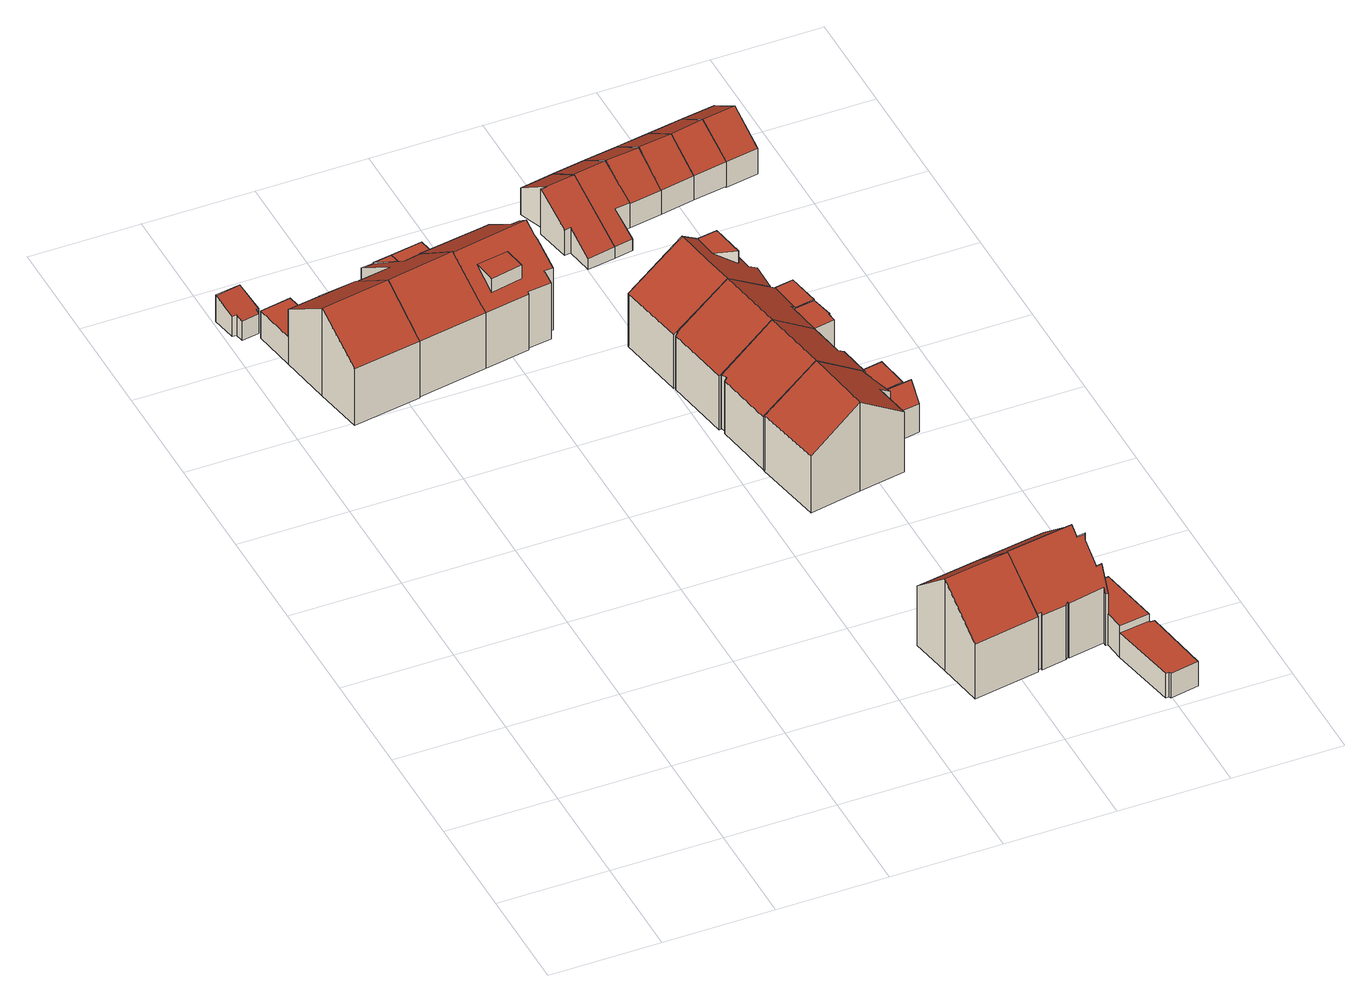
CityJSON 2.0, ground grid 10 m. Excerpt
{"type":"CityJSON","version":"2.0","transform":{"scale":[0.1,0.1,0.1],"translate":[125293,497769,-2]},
"CityObjects":{
"building1":{"type":"Building","attributes":{"b3_dak_type":"slanted","b3_extrusie":0,"b3_h_dak_50p":1.2,"b3_h_dak_70p":1.27,"b3_h_dak_max":1.76,"b3_h_dak_min":0.868,"b3_h_maaiveld":-1.12,"b3_is_glas_dak":false,"b3_kas_warenhuis":false,"b3_mutatie_AHN3_AHN4":false,"b3_mutatie_AHN4_AHN5":false,"b3_n_vlakken":1,"b3_opp_buitenmuur":25.56,"b3_opp_dak_plat":0,"b3_opp_dak_schuin":7.08,"b3_opp_grond":6.91,"b3_opp_scheidingsmuur":0,"b3_rmse_lod12":0.217,"b3_rmse_lod13":0.217,"b3_rmse_lod22":0.11,"b3_succes":true,"b3_t_run":32,"b3_val3dity_lod12":"[]","b3_val3dity_lod13":"[]","b3_val3dity_lod22":"[]","b3_volume_lod12":16.36,"b3_volume_lod13":16.36,"b3_volume_lod22":16.26,"geconstateerd":false,"oorspronkelijkbouwjaar":1973,"rf_force_lod11":false,"status":"Pand in gebruik"},"children":["building1-1"]},
"building1-1":{"type":"BuildingPart","parents":["building1"],"geometry":[{"type":"Solid","lod":"2.2","boundaries":[[[[0,1,2,3,4,5,6,7]],[[8,1,0,9]],[[9,0,7,10]],[[11,2,1,8]],[[10,7,6,12]],[[12,6,5,13]],[[14,3,2,11]],[[15,4,3,14]],[[13,5,4,15]],[[13,15,14,11,8,9,10,12]]]],"semantics":{"surfaces":[{"type":"GroundSurface"},{"type":"WallSurface","on_footprint_edge":true},{"type":"RoofSurface","b3_azimut":173.03,"b3_h_dak_50p":1.26,"b3_h_dak_70p":1.37,"b3_h_dak_max":1.59,"b3_h_dak_min":0.967,"b3_hellingshoek":12.63}],"values":[[0,1,1,1,1,1,1,1,1,2]]}}]},
"building2":{"type":"Building","attributes":{"b3_bag_bag_overlap":0,"b3_bouwlagen":3,"b3_dak_type":"slanted","b3_extrusie":0,"b3_h_dak_50p":6.04,"b3_h_dak_70p":6.8,"b3_h_dak_max":8.64,"b3_h_dak_min":1.59,"b3_h_maaiveld":-1.11,"b3_is_glas_dak":false,"b3_kas_warenhuis":false,"b3_mutatie_AHN3_AHN4":false,"b3_mutatie_AHN4_AHN5":false,"b3_n_vlakken":4,"b3_opp_buitenmuur":86.3,"b3_opp_dak_plat":11.76,"b3_opp_dak_schuin":71.56,"b3_opp_grond":70.47,"b3_opp_scheidingsmuur":147.01,"b3_rmse_lod12":2.56,"b3_rmse_lod13":1.43,"b3_rmse_lod22":0.733,"b3_succes":true,"b3_t_run":50,"b3_val3dity_lod12":"[]","b3_val3dity_lod13":"[]","b3_val3dity_lod22":"[]","b3_volume_lod12":551.19,"b3_volume_lod13":503.26,"b3_volume_lod22":465.34,"geconstateerd":false,"oorspronkelijkbouwjaar":1973,"rf_force_lod11":false,"status":"Pand in gebruik"},"children":["building2-1"]},
"building2-1":{"type":"BuildingPart","parents":["building2"],"geometry":[{"type":"Solid","lod":"2.2","boundaries":[[[[16,17,18,19,20,21,22,23,24,25]],[[26,19,18,27]],[[28,20,19,26]],[[29,25,24,30]],[[31,16,25,29]],[[32,21,20,28]],[[33,22,21,32,34]],[[34,32,27,35]],[[36,17,16,31]],[[37,23,22,33]],[[35,27,18,17,36]],[[30,24,23,37]],[[27,32,28,26]],[[36,31,29,30]],[[30,37,33,34,35,36]]]],"semantics":{"surfaces":[{"type":"GroundSurface"},{"type":"WallSurface","on_footprint_edge":true},{"type":"WallSurface","on_footprint_edge":false},{"type":"RoofSurface","b3_azimut":38.4,"b3_h_dak_50p":1.68,"b3_h_dak_70p":1.68,"b3_h_dak_max":4.41,"b3_h_dak_min":1.67,"b3_hellingshoek":0.241},{"type":"RoofSurface","b3_azimut":170.26,"b3_h_dak_50p":6.43,"b3_h_dak_70p":7.05,"b3_h_dak_max":8.06,"b3_h_dak_min":4.83,"b3_hellingshoek":34.53},{"type":"RoofSurface","b3_azimut":350.27,"b3_h_dak_50p":6.07,"b3_h_dak_70p":6.74,"b3_h_dak_max":8.06,"b3_h_dak_min":4.41,"b3_hellingshoek":34.77}],"values":[[0,1,1,1,1,1,1,2,1,1,1,1,3,4,5]]}}]},
"building3":{"type":"Building","attributes":{"b3_bag_bag_overlap":0,"b3_bouwlagen":3,"b3_dak_type":"slanted","b3_extrusie":0,"b3_h_dak_50p":6,"b3_h_dak_70p":6.78,"b3_h_dak_max":7.9,"b3_h_dak_min":1.48,"b3_h_maaiveld":-1.05,"b3_is_glas_dak":false,"b3_kas_warenhuis":false,"b3_mutatie_AHN3_AHN4":false,"b3_mutatie_AHN4_AHN5":false,"b3_n_vlakken":3,"b3_opp_buitenmuur":92.06,"b3_opp_dak_plat":6.9,"b3_opp_dak_schuin":78.13,"b3_opp_grond":70.52,"b3_opp_scheidingsmuur":146.67,"b3_rmse_lod12":2.5,"b3_rmse_lod13":1.47,"b3_rmse_lod22":0.767,"b3_succes":true,"b3_t_run":49,"b3_val3dity_lod12":"[]","b3_val3dity_lod13":"[]","b3_val3dity_lod22":"[]","b3_volume_lod12":547.83,"b3_volume_lod13":519.89,"b3_volume_lod22":468.59,"geconstateerd":false,"oorspronkelijkbouwjaar":1973,"rf_force_lod11":false,"status":"Pand in gebruik"},"children":["building3-1"]},
"building3-1":{"type":"BuildingPart","parents":["building3"],"geometry":[{"type":"Solid","lod":"2.2","boundaries":[[[[38,39,40,41,42,43,44,45,46,47]],[[29,39,38,48]],[[30,40,39,29]],[[49,43,42,50]],[[50,42,41,51]],[[51,41,40,30]],[[52,47,46,53,54]],[[48,38,47,52]],[[53,46,45,55]],[[55,45,44,56,57]],[[56,44,43,49]],[[54,53,58,59]],[[59,58,57]],[[48,52,30,29]],[[57,58,53,55]],[[59,57,56,49,50,51,30,52,54]]]],"semantics":{"surfaces":[{"type":"GroundSurface"},{"type":"WallSurface","on_footprint_edge":true},{"type":"WallSurface","on_footprint_edge":false},{"type":"RoofSurface","b3_azimut":169.98,"b3_h_dak_50p":6.41,"b3_h_dak_70p":7.07,"b3_h_dak_max":8.05,"b3_h_dak_min":4.86,"b3_hellingshoek":34.59},{"type":"RoofSurface","b3_azimut":296.23,"b3_h_dak_50p":1.74,"b3_h_dak_70p":1.76,"b3_h_dak_max":4.44,"b3_h_dak_min":1.69,"b3_hellingshoek":1.49},{"type":"RoofSurface","b3_azimut":350.73,"b3_h_dak_50p":5.67,"b3_h_dak_70p":6.44,"b3_h_dak_max":8.05,"b3_h_dak_min":1.45,"b3_hellingshoek":35.47}],"values":[[0,1,1,1,1,1,1,1,1,1,1,2,2,3,4,5]]}}]},
"building4":{"type":"Building","attributes":{"b3_bag_bag_overlap":0,"b3_bouwlagen":3,"b3_dak_type":"slanted","b3_extrusie":0,"b3_h_dak_50p":6.32,"b3_h_dak_70p":6.94,"b3_h_dak_max":8.7,"b3_h_dak_min":-0.816,"b3_h_maaiveld":-1.03,"b3_is_glas_dak":false,"b3_kas_warenhuis":false,"b3_mutatie_AHN3_AHN4":false,"b3_mutatie_AHN4_AHN5":false,"b3_n_vlakken":6,"b3_opp_buitenmuur":170.59,"b3_opp_dak_plat":24.54,"b3_opp_dak_schuin":76.25,"b3_opp_grond":74.55,"b3_opp_scheidingsmuur":79.04,"b3_rmse_lod12":2.73,"b3_rmse_lod13":1.51,"b3_rmse_lod22":0.839,"b3_succes":true,"b3_t_run":125,"b3_val3dity_lod12":"[]","b3_val3dity_lod13":"[]","b3_val3dity_lod22":"[]","b3_volume_lod12":593.29,"b3_volume_lod13":531.31,"b3_volume_lod22":494.38,"geconstateerd":false,"oorspronkelijkbouwjaar":1973,"rf_force_lod11":false,"status":"Pand in gebruik"},"children":["building4-1"]},
"building4-1":{"type":"BuildingPart","parents":["building4"],"geometry":[{"type":"Solid","lod":"2.2","boundaries":[[[[46,45,60,61,62,63,64,65,66,67,68,69,70,71,72,73,74,38,75]],[[76,71,70,77]],[[78,72,71,76]],[[55,45,46,79]],[[80,60,45,55]],[[81,82,83]],[[48,38,74,84]],[[85,61,60,80]],[[86,62,61,85]],[[87,63,62,86]],[[88,64,63,87,89]],[[90,75,38,48]],[[91,79,46,75,90]],[[89,87,79,91]],[[84,74,73,92]],[[93,94,95]],[[92,73,72,78]],[[82,81,94,93]],[[96,66,65,97]],[[98,67,66,96]],[[97,65,64,88]],[[99,68,67,98]],[[100,69,68,99]],[[77,70,69,100]],[[79,87,86,85,80,55]],[[90,98,96,97,88,89,91]],[[98,90,48,84,92,78,76,77,100,99],[95,94,81,83]],[[95,83,82,93]]]],"semantics":{"surfaces":[{"type":"GroundSurface"},{"type":"WallSurface","on_footprint_edge":true},{"type":"WallSurface","on_footprint_edge":false},{"type":"RoofSurface","b3_azimut":6.42,"b3_h_dak_50p":1.72,"b3_h_dak_70p":1.73,"b3_h_dak_max":4.53,"b3_h_dak_min":1.71,"b3_hellingshoek":0.413},{"type":"RoofSurface","b3_azimut":349.96,"b3_h_dak_50p":6.2,"b3_h_dak_70p":6.83,"b3_h_dak_max":8.07,"b3_h_dak_min":4.53,"b3_hellingshoek":34.87},{"type":"RoofSurface","b3_azimut":169.87,"b3_h_dak_50p":6.9,"b3_h_dak_70p":7.13,"b3_h_dak_max":8.07,"b3_h_dak_min":4.84,"b3_hellingshoek":34.73},{"type":"RoofSurface","b3_azimut":357.6,"b3_h_dak_50p":6.91,"b3_h_dak_70p":6.92,"b3_h_dak_max":7.07,"b3_h_dak_min":6.89,"b3_hellingshoek":1.26}],"values":[[0,1,1,1,1,2,1,1,1,1,1,1,1,2,1,2,1,2,1,1,1,1,1,1,3,4,5,6]]}}]},
"building5":{"type":"Building","attributes":{"b3_bag_bag_overlap":0,"b3_bouwlagen":3,"b3_dak_type":"slanted","b3_extrusie":0,"b3_h_dak_50p":6.62,"b3_h_dak_70p":7.2,"b3_h_dak_max":9.04,"b3_h_dak_min":4.62,"b3_h_maaiveld":-1.14,"b3_is_glas_dak":false,"b3_kas_warenhuis":false,"b3_mutatie_AHN3_AHN4":false,"b3_mutatie_AHN4_AHN5":false,"b3_n_vlakken":4,"b3_opp_buitenmuur":74.34,"b3_opp_dak_plat":0,"b3_opp_dak_schuin":65.98,"b3_opp_grond":50.09,"b3_opp_scheidingsmuur":123,"b3_rmse_lod12":1.28,"b3_rmse_lod13":1.28,"b3_rmse_lod22":0.241,"b3_succes":true,"b3_t_run":52,"b3_val3dity_lod12":"[]","b3_val3dity_lod13":"[]","b3_val3dity_lod22":"[102]","b3_volume_lod12":417.73,"b3_volume_lod13":417.73,"b3_volume_lod22":382.78,"geconstateerd":false,"oorspronkelijkbouwjaar":1973,"rf_force_lod11":false,"status":"Pand in gebruik"},"children":["building5-1"]},
"building5-1":{"type":"BuildingPart","parents":["building5"],"geometry":[{"type":"Solid","lod":"2.2","boundaries":[[[[101,102,103,104,105,106]],[[107,102,101,108]],[[109,105,104,110]],[[111,103,102,107]],[[112,106,105,109]],[[110,104,103,111]],[[108,101,106,112]],[[110,111,107,108]],[[108,112,109,110]]]],"semantics":{"surfaces":[{"type":"GroundSurface"},{"type":"WallSurface","on_footprint_edge":true},{"type":"RoofSurface","b3_azimut":170.09,"b3_h_dak_50p":6.56,"b3_h_dak_70p":7.33,"b3_h_dak_max":8.48,"b3_h_dak_min":4.76,"b3_hellingshoek":40.42},{"type":"RoofSurface","b3_azimut":350.24,"b3_h_dak_50p":6.37,"b3_h_dak_70p":7.06,"b3_h_dak_max":8.48,"b3_h_dak_min":4.73,"b3_hellingshoek":40.82}],"values":[[0,1,1,1,1,1,1,2,3]]}}]},
"building6":{"type":"Building","attributes":{"b3_bag_bag_overlap":0,"b3_bouwlagen":3,"b3_dak_type":"slanted","b3_extrusie":0,"b3_h_dak_50p":5.47,"b3_h_dak_70p":6.84,"b3_h_dak_max":8.26,"b3_h_dak_min":1.25,"b3_h_maaiveld":-1.14,"b3_is_glas_dak":false,"b3_kas_warenhuis":false,"b3_mutatie_AHN3_AHN4":false,"b3_mutatie_AHN4_AHN5":false,"b3_n_vlakken":6,"b3_opp_buitenmuur":200.76,"b3_opp_dak_plat":35.1,"b3_opp_dak_schuin":70.15,"b3_opp_grond":87.77,"b3_opp_scheidingsmuur":77.52,"b3_rmse_lod12":3.25,"b3_rmse_lod13":0.985,"b3_rmse_lod22":0.263,"b3_succes":true,"b3_t_run":97,"b3_val3dity_lod12":"[]","b3_val3dity_lod13":"[]","b3_val3dity_lod22":"[]","b3_volume_lod12":700.62,"b3_volume_lod13":551.74,"b3_volume_lod22":503.29,"geconstateerd":false,"oorspronkelijkbouwjaar":1973,"rf_force_lod11":false,"status":"Pand in gebruik"},"children":["building6-1"]},
"building6-1":{"type":"BuildingPart","parents":["building6"],"geometry":[{"type":"Solid","lod":"2.2","boundaries":[[[[113,114,115,116,117,118,119,120,121,122,123,124,125,126,127,128,106,129,130,131,132,133,134,135]],[[136,137,134,133,138]],[[139,140,141,142]],[[143,114,113,144]],[[144,113,135,145]],[[112,106,128,141]],[[146,129,106,112]],[[147,118,117,148]],[[149,123,122,150]],[[150,122,121,151]],[[152,124,123,149]],[[140,130,129,146]],[[145,135,134,137]],[[153,154,155,156]],[[151,121,120,157]],[[158,127,126,159]],[[142,141,128,127,158]],[[160,125,124,152]],[[159,126,125,160]],[[161,147,137,136]],[[162,119,118,147,161]],[[163,116,115,164]],[[148,117,116,163]],[[164,115,114,143]],[[165,166,167,168]],[[156,155,166,165]],[[138,133,132,167]],[[168,167,132,131,169]],[[169,131,130,140,139]],[[157,120,119,162,170]],[[170,162,154,153]],[[140,146,112,141]],[[164,143,144,145,137,147,148,163]],[[154,162,161,136,138,167,166,155]],[[170,153,156,165,168,169,139,142,158,159,160,152,149,150,151,157]]]],"semantics":{"surfaces":[{"type":"GroundSurface"},{"type":"WallSurface","on_footprint_edge":true},{"type":"WallSurface","on_footprint_edge":false},{"type":"RoofSurface","b3_azimut":350.14,"b3_h_dak_50p":6.38,"b3_h_dak_70p":7.01,"b3_h_dak_max":8.53,"b3_h_dak_min":4.69,"b3_hellingshoek":40.65},{"type":"RoofSurface","b3_azimut":198.44,"b3_h_dak_50p":1.43,"b3_h_dak_70p":1.44,"b3_h_dak_max":1.45,"b3_h_dak_min":1.42,"b3_hellingshoek":0.187},{"type":"RoofSurface","b3_azimut":133.87,"b3_h_dak_50p":2.09,"b3_h_dak_70p":2.09,"b3_h_dak_max":7.67,"b3_h_dak_min":2.07,"b3_hellingshoek":0.365},{"type":"RoofSurface","b3_azimut":170.48,"b3_h_dak_50p":6.47,"b3_h_dak_70p":7.32,"b3_h_dak_max":8.53,"b3_h_dak_min":4.68,"b3_hellingshoek":40.93}],"values":[[0,1,2,1,1,1,1,1,1,1,1,1,1,2,1,1,1,1,1,2,1,1,1,1,2,2,1,1,1,1,2,3,4,5,6]]}}]},
"building7":{"type":"Building","attributes":{"b3_bag_bag_overlap":0,"b3_bouwlagen":3,"b3_dak_type":"slanted","b3_extrusie":0,"b3_h_dak_50p":5.88,"b3_h_dak_70p":6.66,"b3_h_dak_max":7.84,"b3_h_dak_min":1.44,"b3_h_maaiveld":-1.27,"b3_is_glas_dak":false,"b3_kas_warenhuis":false,"b3_mutatie_AHN3_AHN4":false,"b3_mutatie_AHN4_AHN5":false,"b3_n_vlakken":3,"b3_opp_buitenmuur":163.84,"b3_opp_dak_plat":11.21,"b3_opp_dak_schuin":73.17,"b3_opp_grond":71.43,"b3_opp_scheidingsmuur":78.55,"b3_rmse_lod12":2.57,"b3_rmse_lod13":1.6,"b3_rmse_lod22":0.96,"b3_succes":true,"b3_t_run":70,"b3_val3dity_lod12":"[]","b3_val3dity_lod13":"[]","b3_val3dity_lod22":"[]","b3_volume_lod12":564.57,"b3_volume_lod13":519.67,"b3_volume_lod22":481.87,"geconstateerd":false,"oorspronkelijkbouwjaar":1973,"rf_force_lod11":false,"status":"Pand in gebruik"},"children":["building7-1"]},
"building7-1":{"type":"BuildingPart","parents":["building7"],"geometry":[{"type":"Solid","lod":"2.2","boundaries":[[[[171,172,173,174,175,176,177,178,179,180]],[[181,171,180,182]],[[183,174,173,184]],[[184,173,172,185]],[[185,172,171,181]],[[186,187,188,189]],[[189,188,175,174,183]],[[190,191,192,193]],[[193,192,187,186]],[[194,179,178,195,196]],[[182,180,179,194]],[[196,195,191,190]],[[195,178,177,197]],[[197,177,176,198]],[[198,176,175,188]],[[185,181,183,184]],[[196,190,193,186,189,183,181,182,194]],[[198,188,187,192,191,195,197]]]],"semantics":{"surfaces":[{"type":"GroundSurface"},{"type":"WallSurface","on_footprint_edge":true},{"type":"WallSurface","on_footprint_edge":false},{"type":"RoofSurface","b3_azimut":260.97,"b3_h_dak_50p":6.2,"b3_h_dak_70p":6.91,"b3_h_dak_max":8,"b3_h_dak_min":4.37,"b3_hellingshoek":34.52},{"type":"RoofSurface","b3_azimut":80.56,"b3_h_dak_50p":6.21,"b3_h_dak_70p":6.89,"b3_h_dak_max":8,"b3_h_dak_min":4.23,"b3_hellingshoek":34.61},{"type":"RoofSurface","b3_azimut":71.78,"b3_h_dak_50p":1.65,"b3_h_dak_70p":1.67,"b3_h_dak_max":4.51,"b3_h_dak_min":1.61,"b3_hellingshoek":1.06}],"values":[[0,1,1,1,1,2,1,2,2,1,1,2,1,1,1,3,4,5]]}}]},
"building8":{"type":"Building","attributes":{"b3_bag_bag_overlap":0,"b3_bouwlagen":3,"b3_dak_type":"slanted","b3_extrusie":0,"b3_h_dak_50p":5.85,"b3_h_dak_70p":6.67,"b3_h_dak_max":7.79,"b3_h_dak_min":1.59,"b3_h_maaiveld":-1.06,"b3_is_glas_dak":false,"b3_kas_warenhuis":false,"b3_mutatie_AHN3_AHN4":false,"b3_mutatie_AHN4_AHN5":false,"b3_n_vlakken":3,"b3_opp_buitenmuur":87.03,"b3_opp_dak_plat":10.71,"b3_opp_dak_schuin":71.97,"b3_opp_grond":70.34,"b3_opp_scheidingsmuur":144.79,"b3_rmse_lod12":2.15,"b3_rmse_lod13":1.05,"b3_rmse_lod22":0.115,"b3_succes":true,"b3_t_run":80,"b3_val3dity_lod12":"[]","b3_val3dity_lod13":"[]","b3_val3dity_lod22":"[102]","b3_volume_lod12":542.46,"b3_volume_lod13":500.84,"b3_volume_lod22":460.69,"geconstateerd":false,"oorspronkelijkbouwjaar":1973,"rf_force_lod11":false,"status":"Pand in gebruik"},"children":["building8-1"]},
"building8-1":{"type":"BuildingPart","parents":["building8"],"geometry":[{"type":"Solid","lod":"2.2","boundaries":[[[[199,200,201,202,203,204,205,206,207,208,209,210]],[[183,209,208,211,212]],[[213,206,205,214]],[[215,207,206,213]],[[211,208,207,215]],[[216,204,203,217]],[[218,214,205,204,216]],[[217,203,202,219]],[[220,199,210,221]],[[219,202,201,222]],[[222,201,200,223]],[[221,210,209,183]],[[212,211,214,218]],[[223,200,199,220]],[[212,218,216,217,219,183]],[[214,211,215,213]],[[223,220,221,183,219,222]]]],"semantics":{"surfaces":[{"type":"GroundSurface"},{"type":"WallSurface","on_footprint_edge":true},{"type":"WallSurface","on_footprint_edge":false},{"type":"RoofSurface","b3_azimut":80.29,"b3_h_dak_50p":6.19,"b3_h_dak_70p":6.88,"b3_h_dak_max":8,"b3_h_dak_min":4.33,"b3_hellingshoek":34.66},{"type":"RoofSurface","b3_azimut":162.73,"b3_h_dak_50p":1.76,"b3_h_dak_70p":1.79,"b3_h_dak_max":4.39,"b3_h_dak_min":1.7,"b3_hellingshoek":2.41},{"type":"RoofSurface","b3_azimut":260.36,"b3_h_dak_50p":6.13,"b3_h_dak_70p":6.86,"b3_h_dak_max":8,"b3_h_dak_min":4.22,"b3_hellingshoek":34.38}],"values":[[0,1,1,1,1,1,1,1,1,1,1,1,2,1,3,4,5]]}}]},
"building9":{"type":"Building","attributes":{"b3_bag_bag_overlap":0,"b3_bouwlagen":3,"b3_dak_type":"slanted","b3_extrusie":0,"b3_h_dak_50p":5.91,"b3_h_dak_70p":6.68,"b3_h_dak_max":7.81,"b3_h_dak_min":1.56,"b3_h_maaiveld":-1.17,"b3_is_glas_dak":false,"b3_kas_warenhuis":false,"b3_mutatie_AHN3_AHN4":false,"b3_mutatie_AHN4_AHN5":false,"b3_n_vlakken":3,"b3_opp_buitenmuur":90.9,"b3_opp_dak_plat":11.77,"b3_opp_dak_schuin":71.74,"b3_opp_grond":71.66,"b3_opp_scheidingsmuur":145.44,"b3_rmse_lod12":2.03,"b3_rmse_lod13":1.08,"b3_rmse_lod22":0.104,"b3_succes":true,"b3_t_run":61,"b3_val3dity_lod12":"[]","b3_val3dity_lod13":"[]","b3_val3dity_lod22":"[]","b3_volume_lod12":560.5,"b3_volume_lod13":513.73,"b3_volume_lod22":473.2,"geconstateerd":false,"oorspronkelijkbouwjaar":1973,"rf_force_lod11":false,"status":"Pand in gebruik"},"children":["building9-1"]},
"building9-1":{"type":"BuildingPart","parents":["building9"],"geometry":[{"type":"Solid","lod":"2.2","boundaries":[[[[224,225,226,227,228,229,230,231,232,233,234,235,236,237]],[[238,224,237,239]],[[240,227,226,241]],[[219,230,229,217]],[[242,231,230,219]],[[243,228,227,240,244]],[[244,240,245,246]],[[247,232,231,242]],[[248,233,232,247]],[[249,234,233,248]],[[250,235,234,249]],[[246,245,236,235,250]],[[239,237,236,245]],[[241,226,225,251]],[[217,229,228,243]],[[251,225,224,238]],[[250,249,248,247,242,219]],[[217,243,244,246,250,219]],[[251,238,239,245,240,241]]]],"semantics":{"surfaces":[{"type":"GroundSurface"},{"type":"WallSurface","on_footprint_edge":true},{"type":"WallSurface","on_footprint_edge":false},{"type":"RoofSurface","b3_azimut":260.46,"b3_h_dak_50p":6.09,"b3_h_dak_70p":6.88,"b3_h_dak_max":8,"b3_h_dak_min":4.18,"b3_hellingshoek":34.33},{"type":"RoofSurface","b3_azimut":80.55,"b3_h_dak_50p":6.19,"b3_h_dak_70p":6.82,"b3_h_dak_max":8,"b3_h_dak_min":4.54,"b3_hellingshoek":34.76},{"type":"RoofSurface","b3_azimut":32.96,"b3_h_dak_50p":1.66,"b3_h_dak_70p":1.67,"b3_h_dak_max":1.7,"b3_h_dak_min":1.62,"b3_hellingshoek":1.12}],"values":[[0,1,1,1,1,1,2,1,1,1,1,1,1,1,1,1,3,4,5]]}}]},
"building10":{"type":"Building","attributes":{"b3_bag_bag_overlap":0,"b3_dak_type":"slanted","b3_extrusie":0,"b3_h_dak_50p":2.23,"b3_h_dak_70p":2.75,"b3_h_dak_max":3.53,"b3_h_dak_min":0.531,"b3_h_maaiveld":-1.13,"b3_is_glas_dak":false,"b3_kas_warenhuis":false,"b3_mutatie_AHN3_AHN4":false,"b3_mutatie_AHN4_AHN5":false,"b3_n_vlakken":2,"b3_opp_buitenmuur":43.11,"b3_opp_dak_plat":0,"b3_opp_dak_schuin":29.89,"b3_opp_grond":25.56,"b3_opp_scheidingsmuur":27.95,"b3_rmse_lod12":0.996,"b3_rmse_lod13":0.996,"b3_rmse_lod22":0.0854,"b3_succes":true,"b3_t_run":55,"b3_val3dity_lod12":"[]","b3_val3dity_lod13":"[]","b3_val3dity_lod22":"[]","b3_volume_lod12":96.52,"b3_volume_lod13":96.52,"b3_volume_lod22":81.47,"geconstateerd":false,"oorspronkelijkbouwjaar":1973,"rf_force_lod11":false,"status":"Pand in gebruik"},"children":["building10-1"]},
"building10-1":{"type":"BuildingPart","parents":["building10"],"geometry":[{"type":"Solid","lod":"2.2","boundaries":[[[[252,253,254,255,256,257,258,259,260]],[[261,253,252,262]],[[262,252,260,263]],[[264,258,257,265]],[[266,254,253,261]],[[267,259,258,264]],[[263,260,259,267]],[[268,255,254,266]],[[265,257,256,269]],[[269,256,255,268]],[[265,269,267,264]],[[269,268,266,261,262,263,267]]]],"semantics":{"surfaces":[{"type":"GroundSurface"},{"type":"WallSurface","on_footprint_edge":true},{"type":"RoofSurface","b3_azimut":350.33,"b3_h_dak_50p":2.29,"b3_h_dak_70p":2.71,"b3_h_dak_max":3.61,"b3_h_dak_min":1.39,"b3_hellingshoek":32.83},{"type":"RoofSurface","b3_azimut":171.92,"b3_h_dak_50p":1.99,"b3_h_dak_70p":2.61,"b3_h_dak_max":3.61,"b3_h_dak_min":0.246,"b3_hellingshoek":30.39}],"values":[[0,1,1,1,1,1,1,1,1,1,2,3]]}}]},
"building11":{"type":"Building","attributes":{"b3_bag_bag_overlap":0,"b3_bouwlagen":3,"b3_dak_type":"slanted","b3_extrusie":0,"b3_h_dak_50p":6.26,"b3_h_dak_70p":6.92,"b3_h_dak_max":7.8,"b3_h_dak_min":1.62,"b3_h_maaiveld":-1.18,"b3_is_glas_dak":false,"b3_kas_warenhuis":false,"b3_mutatie_AHN3_AHN4":false,"b3_mutatie_AHN4_AHN5":false,"b3_n_vlakken":5,"b3_opp_buitenmuur":166.89,"b3_opp_dak_plat":16.68,"b3_opp_dak_schuin":67.63,"b3_opp_grond":72.44,"b3_opp_scheidingsmuur":79.2,"b3_rmse_lod12":2.27,"b3_rmse_lod13":1.03,"b3_rmse_lod22":0.243,"b3_succes":true,"b3_t_run":140,"b3_val3dity_lod12":"[]","b3_val3dity_lod13":"[]","b3_val3dity_lod22":"[102]","b3_volume_lod12":586.35,"b3_volume_lod13":527.08,"b3_volume_lod22":485.76,"geconstateerd":false,"oorspronkelijkbouwjaar":1973,"rf_force_lod11":false,"status":"Pand in gebruik"},"children":["building11-1"]},
"building11-1":{"type":"BuildingPart","parents":["building11"],"geometry":[{"type":"Solid","lod":"2.2","boundaries":[[[[270,235,271,272,273,274,275,276,277,278,279,237]],[[280,273,272,281]],[[282,279,278,283]],[[284,237,279,282]],[[285,277,276,286]],[[287,283,278,277,285]],[[288,289,290,291]],[[286,276,275,290]],[[292,274,273,280]],[[281,272,271,293]],[[293,271,235,250]],[[291,290,275,274,292]],[[294,270,237,284]],[[250,235,270,294,295]],[[295,294,283,287]],[[289,288,296]],[[293,250,297,280,281]],[[289,296,292,280,297,250,295,287,285,286,290]],[[283,294,284,282]],[[296,288,291,292]]]],"semantics":{"surfaces":[{"type":"GroundSurface"},{"type":"WallSurface","on_footprint_edge":true},{"type":"WallSurface","on_footprint_edge":false},{"type":"RoofSurface","b3_azimut":259.52,"b3_h_dak_50p":6.11,"b3_h_dak_70p":6.91,"b3_h_dak_max":8.04,"b3_h_dak_min":4.14,"b3_hellingshoek":34.88},{"type":"RoofSurface","b3_azimut":81.98,"b3_h_dak_50p":6.65,"b3_h_dak_70p":7.03,"b3_h_dak_max":8.04,"b3_h_dak_min":4.38,"b3_hellingshoek":33.83},{"type":"RoofSurface","b3_azimut":125.05,"b3_h_dak_50p":1.7,"b3_h_dak_70p":1.72,"b3_h_dak_max":4.42,"b3_h_dak_min":1.67,"b3_hellingshoek":1.05},{"type":"RoofSurface","b3_azimut":230.78,"b3_h_dak_50p":6.92,"b3_h_dak_70p":6.93,"b3_h_dak_max":6.94,"b3_h_dak_min":6.9,"b3_hellingshoek":1.33}],"values":[[0,1,1,1,1,1,2,1,1,1,1,1,1,1,2,2,3,4,5,6]]}}]},
"building12":{"type":"Building","attributes":{"b3_bag_bag_overlap":0,"b3_dak_type":"slanted","b3_extrusie":0,"b3_h_dak_50p":2.37,"b3_h_dak_70p":2.82,"b3_h_dak_max":3.53,"b3_h_dak_min":0.536,"b3_h_maaiveld":-1.14,"b3_is_glas_dak":false,"b3_kas_warenhuis":false,"b3_mutatie_AHN3_AHN4":false,"b3_mutatie_AHN4_AHN5":false,"b3_n_vlakken":2,"b3_opp_buitenmuur":19.91,"b3_opp_dak_plat":0,"b3_opp_dak_schuin":27.54,"b3_opp_grond":23.93,"b3_opp_scheidingsmuur":50.79,"b3_rmse_lod12":0.968,"b3_rmse_lod13":0.968,"b3_rmse_lod22":0.0888,"b3_succes":true,"b3_t_run":42,"b3_val3dity_lod12":"[]","b3_val3dity_lod13":"[]","b3_val3dity_lod22":"[102]","b3_volume_lod12":93.89,"b3_volume_lod13":93.89,"b3_volume_lod22":80.44,"geconstateerd":false,"oorspronkelijkbouwjaar":1973,"rf_force_lod11":false,"status":"Pand in gebruik"},"children":["building12-1"]},
"building12-1":{"type":"BuildingPart","parents":["building12"],"geometry":[{"type":"Solid","lod":"2.2","boundaries":[[[[298,299,260,300,258,301,302,303]],[[304,300,260,263]],[[305,299,298,306]],[[263,260,299,305]],[[264,258,300,304]],[[307,301,258,264]],[[306,298,303,308]],[[309,302,301,307]],[[308,303,302,309]],[[309,307,264,304]],[[308,309,304,263,305,306]]]],"semantics":{"surfaces":[{"type":"GroundSurface"},{"type":"WallSurface","on_footprint_edge":true},{"type":"RoofSurface","b3_azimut":350.75,"b3_h_dak_50p":2.4,"b3_h_dak_70p":2.77,"b3_h_dak_max":3.65,"b3_h_dak_min":1.44,"b3_hellingshoek":33.02},{"type":"RoofSurface","b3_azimut":170.28,"b3_h_dak_50p":2.2,"b3_h_dak_70p":2.76,"b3_h_dak_max":3.65,"b3_h_dak_min":0.365,"b3_hellingshoek":29.72}],"values":[[0,1,1,1,1,1,1,1,1,2,3]]}}]},
"building13":{"type":"Building","attributes":{"b3_bag_bag_overlap":0,"b3_dak_type":"slanted","b3_extrusie":0,"b3_h_dak_50p":2.48,"b3_h_dak_70p":2.91,"b3_h_dak_max":3.53,"b3_h_dak_min":1.35,"b3_h_maaiveld":-1.1,"b3_is_glas_dak":false,"b3_kas_warenhuis":false,"b3_mutatie_AHN3_AHN4":false,"b3_mutatie_AHN4_AHN5":false,"b3_n_vlakken":2,"b3_opp_buitenmuur":16.43,"b3_opp_dak_plat":0,"b3_opp_dak_schuin":23.45,"b3_opp_grond":19.68,"b3_opp_scheidingsmuur":45.59,"b3_rmse_lod12":0.741,"b3_rmse_lod13":0.741,"b3_rmse_lod22":0.021,"b3_succes":true,"b3_t_run":28,"b3_val3dity_lod12":"[]","b3_val3dity_lod13":"[]","b3_val3dity_lod22":"[102]","b3_volume_lod12":79.33,"b3_volume_lod13":79.33,"b3_volume_lod22":71.27,"geconstateerd":false,"oorspronkelijkbouwjaar":1973,"rf_force_lod11":false,"status":"Pand in gebruik"},"children":["building13-1"]},
"building13-1":{"type":"BuildingPart","parents":["building13"],"geometry":[{"type":"Solid","lod":"2.2","boundaries":[[[[303,310,301,311,312,313]],[[314,312,311,315]],[[315,311,301,307]],[[307,301,310,316]],[[317,303,313,318]],[[318,313,312,314]],[[316,310,303,317]],[[314,316,317,318]],[[316,314,315,307]]]],"semantics":{"surfaces":[{"type":"GroundSurface"},{"type":"WallSurface","on_footprint_edge":true},{"type":"RoofSurface","b3_azimut":170.19,"b3_h_dak_50p":2.55,"b3_h_dak_70p":2.98,"b3_h_dak_max":3.69,"b3_h_dak_min":1.53,"b3_hellingshoek":33.2},{"type":"RoofSurface","b3_azimut":351.38,"b3_h_dak_50p":2.41,"b3_h_dak_70p":2.83,"b3_h_dak_max":3.69,"b3_h_dak_min":1.42,"b3_hellingshoek":32.61}],"values":[[0,1,1,1,1,1,1,2,3]]}}]},
"building14":{"type":"Building","attributes":{"b3_bag_bag_overlap":0,"b3_dak_type":"slanted","b3_extrusie":0,"b3_h_dak_50p":2.53,"b3_h_dak_70p":2.91,"b3_h_dak_max":3.54,"b3_h_dak_min":1.35,"b3_h_maaiveld":-1.08,"b3_is_glas_dak":false,"b3_kas_warenhuis":false,"b3_mutatie_AHN3_AHN4":false,"b3_mutatie_AHN4_AHN5":false,"b3_n_vlakken":2,"b3_opp_buitenmuur":16.07,"b3_opp_dak_plat":0,"b3_opp_dak_schuin":23.47,"b3_opp_grond":19.69,"b3_opp_scheidingsmuur":45.43,"b3_rmse_lod12":0.717,"b3_rmse_lod13":0.717,"b3_rmse_lod22":0.0204,"b3_succes":true,"b3_t_run":50,"b3_val3dity_lod12":"[]","b3_val3dity_lod13":"[]","b3_val3dity_lod22":"[]","b3_volume_lod12":78.85,"b3_volume_lod13":78.85,"b3_volume_lod22":70.77,"geconstateerd":false,"oorspronkelijkbouwjaar":1973,"rf_force_lod11":false,"status":"Pand in gebruik"},"children":["building14-1"]},
"building14-1":{"type":"BuildingPart","parents":["building14"],"geometry":[{"type":"Solid","lod":"2.2","boundaries":[[[[311,319,320,321,313,312]],[[322,320,319,323]],[[324,321,320,322]],[[318,313,321,324]],[[325,312,313,318]],[[315,311,312,325]],[[323,319,311,315]],[[322,325,318,324]],[[323,315,325,322]]]],"semantics":{"surfaces":[{"type":"GroundSurface"},{"type":"WallSurface","on_footprint_edge":true},{"type":"RoofSurface","b3_azimut":169.71,"b3_h_dak_50p":2.59,"b3_h_dak_70p":3.03,"b3_h_dak_max":3.72,"b3_h_dak_min":1.51,"b3_hellingshoek":33.07},{"type":"RoofSurface","b3_azimut":350.95,"b3_h_dak_50p":2.41,"b3_h_dak_70p":2.78,"b3_h_dak_max":3.72,"b3_h_dak_min":1.41,"b3_hellingshoek":32.89}],"values":[[0,1,1,1,1,1,1,2,3]]}}]},
"building15":{"type":"Building","attributes":{"b3_bag_bag_overlap":0,"b3_dak_type":"slanted","b3_extrusie":0,"b3_h_dak_50p":2.55,"b3_h_dak_70p":2.94,"b3_h_dak_max":3.54,"b3_h_dak_min":1.29,"b3_h_maaiveld":-1.07,"b3_is_glas_dak":false,"b3_kas_warenhuis":false,"b3_mutatie_AHN3_AHN4":false,"b3_mutatie_AHN4_AHN5":false,"b3_n_vlakken":2,"b3_opp_buitenmuur":16.15,"b3_opp_dak_plat":0,"b3_opp_dak_schuin":23.44,"b3_opp_grond":19.69,"b3_opp_scheidingsmuur":45.57,"b3_rmse_lod12":0.709,"b3_rmse_lod13":0.709,"b3_rmse_lod22":0.129,"b3_succes":true,"b3_t_run":29,"b3_val3dity_lod12":"[]","b3_val3dity_lod13":"[]","b3_val3dity_lod22":"[102]","b3_volume_lod12":78.93,"b3_volume_lod13":78.93,"b3_volume_lod22":70.94,"geconstateerd":false,"oorspronkelijkbouwjaar":1973,"rf_force_lod11":false,"status":"Pand in gebruik"},"children":["building15-1"]},
"building15-1":{"type":"BuildingPart","parents":["building15"],"geometry":[{"type":"Solid","lod":"2.2","boundaries":[[[[320,319,326,327,328,321]],[[329,327,326,330]],[[322,320,321,324]],[[324,321,328,331]],[[331,328,327,329]],[[330,326,319,323]],[[323,319,320,322]],[[331,329,322,324]],[[323,322,329,330]]]],"semantics":{"surfaces":[{"type":"GroundSurface"},{"type":"WallSurface","on_footprint_edge":true},{"type":"RoofSurface","b3_azimut":172.31,"b3_h_dak_50p":2.59,"b3_h_dak_70p":3,"b3_h_dak_max":3.7,"b3_h_dak_min":1.58,"b3_hellingshoek":33.15},{"type":"RoofSurface","b3_azimut":350.45,"b3_h_dak_50p":2.42,"b3_h_dak_70p":2.84,"b3_h_dak_max":3.7,"b3_h_dak_min":1.42,"b3_hellingshoek":32.58}],"values":[[0,1,1,1,1,1,1,2,3]]}}]},
"building16":{"type":"Building","attributes":{"b3_bag_bag_overlap":0,"b3_dak_type":"slanted","b3_extrusie":0,"b3_h_dak_50p":2.57,"b3_h_dak_70p":2.92,"b3_h_dak_max":3.54,"b3_h_dak_min":1.43,"b3_h_maaiveld":-1.24,"b3_is_glas_dak":false,"b3_kas_warenhuis":false,"b3_mutatie_AHN3_AHN4":false,"b3_mutatie_AHN4_AHN5":false,"b3_n_vlakken":2,"b3_opp_buitenmuur":18.21,"b3_opp_dak_plat":0,"b3_opp_dak_schuin":23.29,"b3_opp_grond":19.62,"b3_opp_scheidingsmuur":46.75,"b3_rmse_lod12":0.722,"b3_rmse_lod13":0.722,"b3_rmse_lod22":0.206,"b3_succes":true,"b3_t_run":34,"b3_val3dity_lod12":"[]","b3_val3dity_lod13":"[]","b3_val3dity_lod22":"[102]","b3_volume_lod12":82,"b3_volume_lod13":82,"b3_volume_lod22":74.06,"geconstateerd":false,"oorspronkelijkbouwjaar":1973,"rf_force_lod11":false,"status":"Pand in gebruik"},"children":["building16-1"]},
"building16-1":{"type":"BuildingPart","parents":["building16"],"geometry":[{"type":"Solid","lod":"2.2","boundaries":[[[[332,333,334,335,336,337]],[[338,336,335,339]],[[340,337,336,338]],[[331,332,337,340]],[[339,335,334,330]],[[330,334,333,329]],[[329,333,332,331]],[[329,338,339,330]],[[338,329,331,340]]]],"semantics":{"surfaces":[{"type":"GroundSurface"},{"type":"WallSurface","on_footprint_edge":true},{"type":"RoofSurface","b3_azimut":350.77,"b3_h_dak_50p":2.43,"b3_h_dak_70p":2.79,"b3_h_dak_max":3.72,"b3_h_dak_min":1.42,"b3_hellingshoek":32.71},{"type":"RoofSurface","b3_azimut":170.01,"b3_h_dak_50p":2.62,"b3_h_dak_70p":3.04,"b3_h_dak_max":3.72,"b3_h_dak_min":1.57,"b3_hellingshoek":32.47}],"values":[[0,1,1,1,1,1,1,2,3]]}}]}
},
"vertices":[
[6,738,9],[2,761,9],[25,765,9],[29,738,9],[27,738,9],[27,733,9],[11,730,9],[10,738,9],[2,761,36],[6,738,30],[10,738,30],[25,765,36],[11,730,29],[27,733,29],[29,738,30],[27,738,30],
[48,595,9],[40,640,9],[32,688,9],[26,727,9],[54,732,9],[61,692,9],[61,691,9],[95,696,9],[103,651,9],[110,605,9],[26,727,37],[32,688,37],[54,732,37],[110,605,67],[103,651,99],[48,595,67],[61,692,37],[61,691,67],[61,692,66],[32,688,65],[40,640,99],[95,696,67],
[173,616,10],[110,605,10],[103,651,10],[95,696,10],[129,702,10],[122,744,10],[133,745,10],[150,748,10],[157,708,10],[165,662,10],[173,616,67],[122,744,36],[129,702,66],[95,696,66],[165,662,99],[157,708,38],[157,708,65],[150,748,37],[133,745,36],[133,745,37],[142,704,38],[142,704,66],
[179,753,10],[186,712,10],[215,717,10],[216,715,10],[221,716,10],[226,682,10],[233,683,10],[235,674,10],[237,663,10],[238,660,10],[242,638,10],[234,637,10],[236,628,10],[214,625,10],[214,623,10],[165,661,10],[234,637,74],[242,638,74],[236,628,68],[157,708,37],[179,753,37],[184,629,75],[184,629,89],[181,650,89],[214,623,67],[186,712,37],[215,717,37],[216,715,37],[221,716,68],[216,715,68],[165,661,99],[157,708,66],[214,625,68],[213,635,89],[213,635,75],[210,655,89],[233,683,92],[226,682,92],[235,674,99],[237,663,91],[238,660,89],
[408,127,9],[415,84,9],[355,74,9],[348,117,9],[341,155,9],[401,166,9],[415,84,66],[408,127,103],[341,155,70],[348,117,103],[355,74,65],[401,166,69],
[514,77,9],[524,15,9],[498,10,9],[497,12,9],[494,12,9],[482,74,9],[480,92,9],[478,92,9],[478,96,9],[445,90,9],[444,91,9],[442,89,9],[419,85,9],[419,87,9],[415,86,9],[408,128,9],[462,176,9],[469,138,9],[470,130,9],[478,131,9],[500,135,9],[510,78,9],[510,77,9],[510,78,41],[510,78,34],[500,135,41],[469,138,103],[469,138,102],[408,128,102],[408,128,103],[524,15,34],[514,77,34],[510,77,34],[462,176,69],[482,74,34],[494,12,34],[444,91,66],[445,90,65],[478,96,66],[442,89,65],[483,111,78],[483,111,41],[478,110,41],[478,110,78],[478,92,62],[415,86,67],[419,87,67],[419,85,65],[482,74,41],[480,92,41],[497,12,34],[498,10,34],[476,127,92],[476,127,41],[478,131,41],[478,131,96],[470,130,96],[480,92,62],
[382,354,7],[335,345,7],[323,409,7],[372,417,7],[416,425,7],[463,433,7],[456,402,7],[428,397,7],[418,395,7],[424,361,7],[382,354,98],[424,361,69],[372,417,98],[323,409,64],[335,345,65],[419,417,66],[419,417,37],[416,425,37],[416,425,67],[420,415,65],[420,415,37],[420,417,37],[420,417,65],[418,395,69],[428,397,37],[428,397,62],[456,402,36],[463,433,36],
[313,463,9],[315,464,9],[313,470,9],[362,479,9],[402,486,9],[408,454,9],[414,455,9],[450,461,9],[455,432,9],[419,425,9],[372,417,9],[322,408,9],[419,425,37],[419,425,65],[450,461,38],[414,455,38],[455,432,37],[408,454,69],[402,486,70],[414,455,65],[362,479,98],[313,463,63],[322,408,63],[313,470,64],[315,464,65],
[438,535,8],[437,535,8],[438,526,8],[400,519,8],[397,519,8],[402,486,8],[362,479,8],[311,470,8],[301,531,8],[303,532,8],[303,533,8],[351,541,8],[397,550,8],[434,556,8],[438,535,37],[434,556,36],[400,519,37],[438,526,37],[311,470,63],[397,519,70],[400,519,68],[397,550,37],[397,550,66],[301,531,63],[303,532,65],[303,533,65],[351,541,98],[437,535,37],
[300,697,9],[296,722,9],[290,721,9],[284,754,9],[290,755,9],[280,783,9],[311,789,9],[316,759,9],[325,701,9],[296,722,35],[300,697,20],[325,701,21],[311,789,36],[280,783,36],[290,721,35],[316,759,55],[284,754,55],[290,755,55],
[392,549,8],[300,533,8],[289,596,8],[340,604,8],[355,607,8],[373,610,8],[381,612,8],[386,578,8],[395,580,8],[429,586,8],[340,604,99],[289,596,63],[429,586,37],[395,580,37],[434,556,37],[386,578,71],[381,612,72],[395,580,65],[378,579,89],[378,579,76],[373,610,76],[373,610,89],[355,607,89],[300,533,63],[392,549,37],[392,549,70],[358,585,89],[346,569,98],
[338,729,9],[342,704,9],[316,760,9],[341,794,9],[346,765,9],[352,731,9],[316,760,55],[342,704,21],[338,729,35],[341,794,36],[352,731,35],[346,765,55],
[346,764,9],[372,799,9],[377,769,9],[382,736,9],[377,769,55],[372,799,36],[346,764,56],[352,731,34],[382,736,34],
[402,804,9],[408,774,9],[413,742,9],[408,774,55],[402,804,36],[413,742,34],[377,769,56],
[433,809,9],[438,779,9],[444,747,9],[438,779,56],[433,809,36],[444,747,34],
[444,747,8],[438,779,8],[433,809,8],[464,814,8],[469,785,8],[474,752,8],[469,785,55],[464,814,36],[474,752,34]
]}
